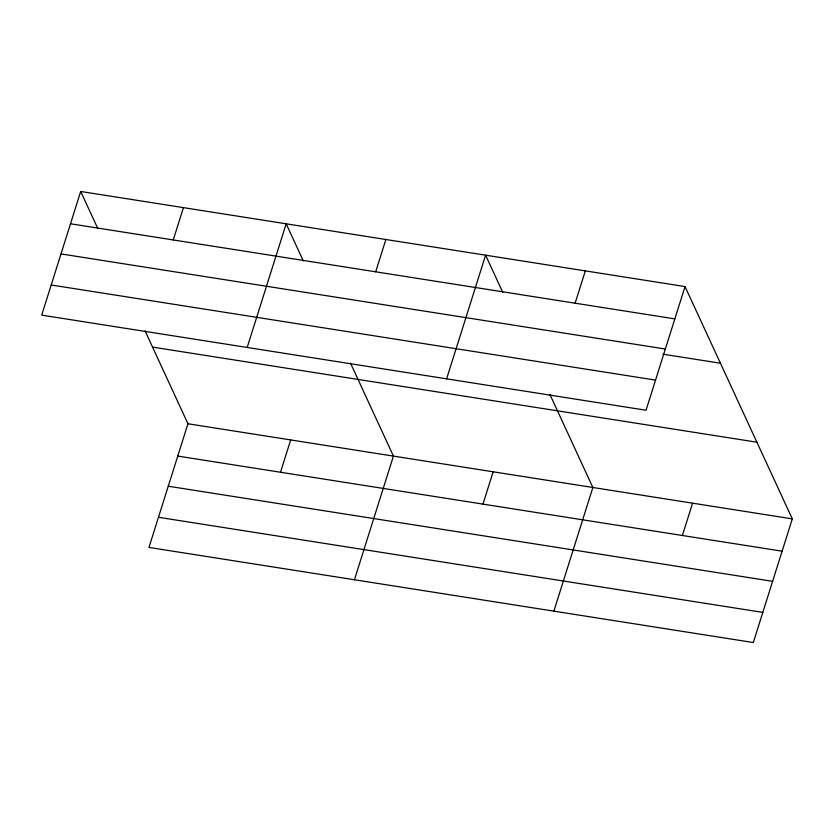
<?xml version="1.0" encoding="UTF-8"?>
<svg xmlns="http://www.w3.org/2000/svg" width="834" height="834" viewBox="0 0 834 834"><rect width="100%" height="100%" fill="white"/><g stroke="black" fill="none" stroke-linecap="round" stroke-linejoin="round"><path stroke-width="1.25" d="M80.69 191.466L41.7 315.127L646.048 410.234L685.037 286.573L80.69 191.466L97.859 228.631M173.243 239.952L183.428 207.635M145.053 330.837L187.952 423.766L148.963 547.427L753.311 642.534L792.3 518.873L685.037 286.573M247.177 347.465L286.166 223.804L303.326 260.969M280.505 472.242L290.691 439.935M375.696 271.811L385.881 239.494M354.44 579.766L393.429 456.094L350.53 363.176M446.607 378.855L485.596 255.183L502.766 292.348M482.959 504.111L493.155 471.794M575.126 303.19L585.322 270.883M553.87 611.155L592.87 487.483L549.96 394.565M682.389 535.491L692.585 503.173M70.504 223.783L674.842 318.89M60.997 253.922L665.344 349.029M662.905 354.179L720.43 363.228M51.208 284.988L655.545 380.096M152.559 347.1L756.907 442.208M187.952 423.766L792.3 518.873M177.767 456.083L782.115 551.191M168.26 486.222L772.607 581.329M158.47 517.278L762.818 612.396"/></g></svg>
